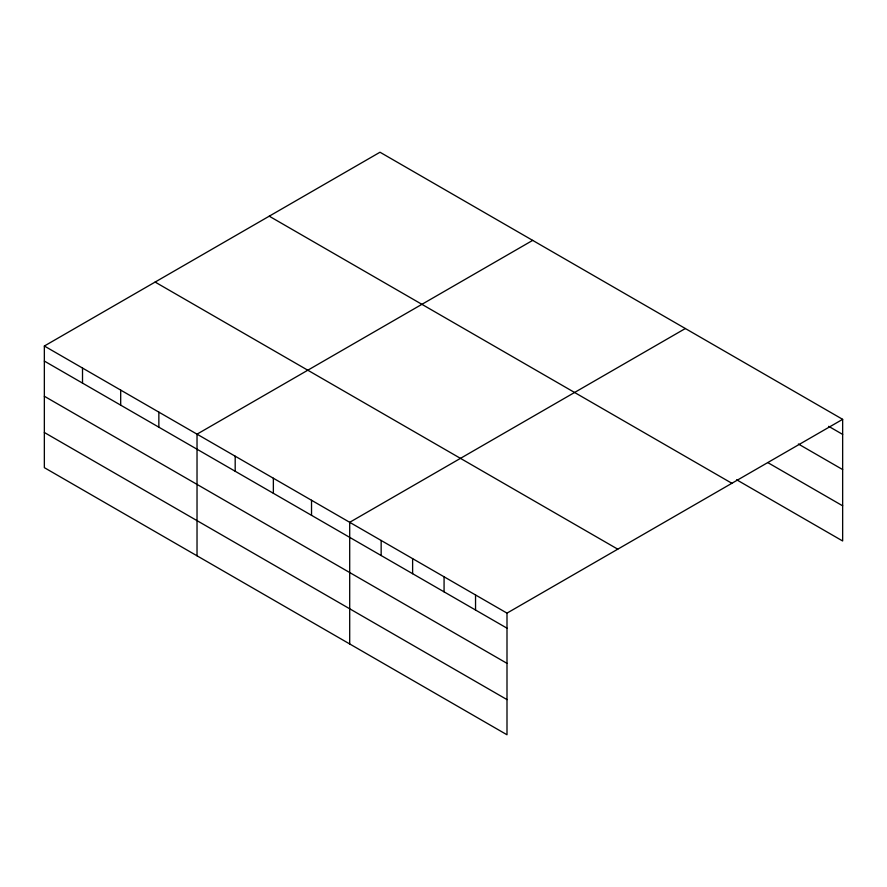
<?xml version="1.0" encoding="UTF-8"?>
<svg xmlns="http://www.w3.org/2000/svg" width="887" height="887" viewBox="0 0 887 887"><rect width="100%" height="100%" fill="white"/><g stroke="black" fill="none" stroke-linecap="round" stroke-linejoin="round"><path stroke-width="1.33" d="M506.998 663.354L506.998 613.128L44.35 346.019L44.35 467.66L506.998 734.769L506.998 663.354L44.35 396.256M736.62 479.767L842.65 540.981L842.65 419.34L380.002 152.231L44.35 346.019M532.677 240.377L197.025 434.164L197.025 555.805M685.352 328.523L349.7 522.31L349.7 643.951M506.998 613.128L842.65 419.34M828.669 426.325L842.65 434.397M798.378 444.01L842.65 469.567M768.075 462.759L842.65 505.812M269.238 216.184L731.886 483.293M155.114 282.066L617.762 549.175M44.35 361.076L506.998 628.184M44.35 432.49L506.998 699.599M475.543 594.966L475.543 610.023M444.077 576.794L444.077 591.862M412.621 558.633L412.621 573.701M381.155 540.471L381.155 555.528M311.525 500.268L311.525 515.336M273.362 478.237L273.362 493.294M235.188 456.195L235.188 471.263M158.851 412.122L158.851 427.19M120.687 390.092L120.687 405.148M82.513 368.061L82.513 383.117"/></g></svg>
